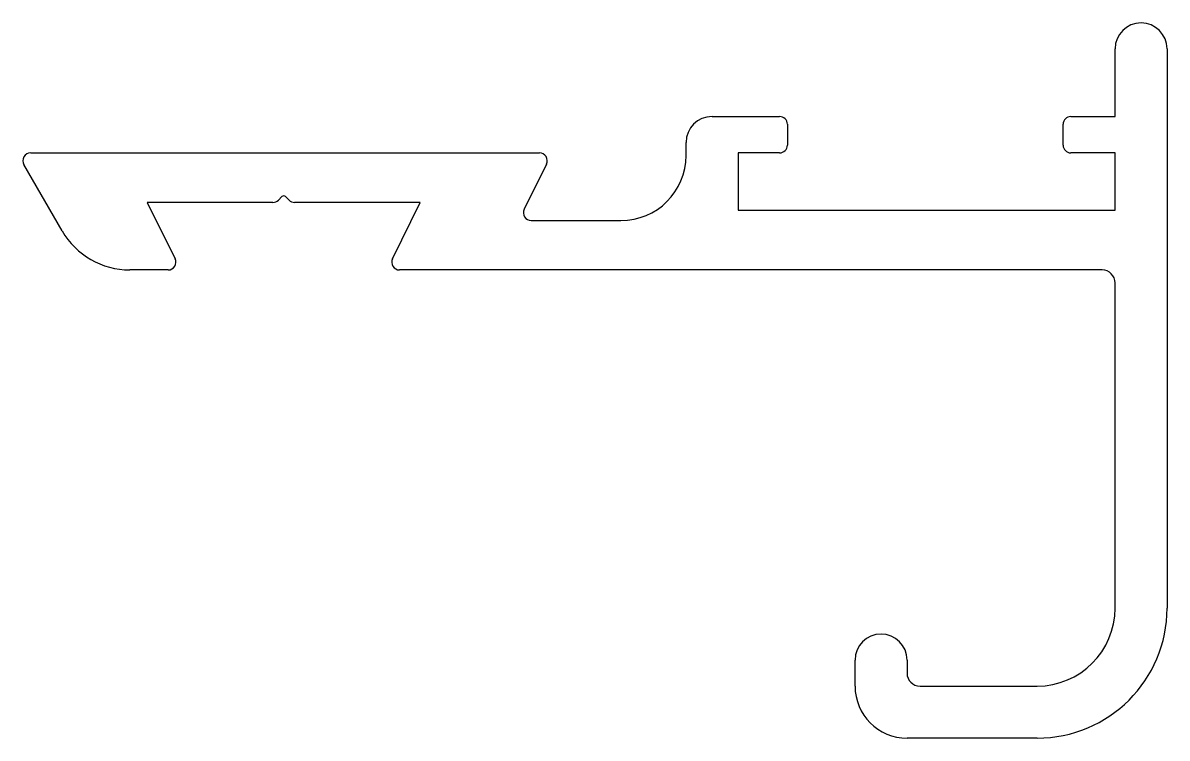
# Model space of a CAD drawing. Extents: x 1478.3 to 1522.3, y 2504.4 to 2531.9.
import ezdxf

# ---------------------------------------------------------------- set-up
doc = ezdxf.new("R2010")
doc.units = 0
doc.layers.get('0').update_dxf_attribs({"linetype": 'CONTINUOUS'})

msp = doc.modelspace()

# ---------------------------------------------------------------- linework, layer by layer
for p, q in [((1520.333, 2528.251), (1520.333, 2530.851)), ((1522.333, 2530.851), (1522.333, 2509.351)), ((1504.833, 2528.251), (1507.433, 2528.251)), ((1518.633, 2528.251), (1520.333, 2528.251)), ((1507.733, 2527.951), (1507.733, 2527.151)), ((1518.333, 2527.151), (1518.333, 2527.951)), ((1503.833, 2526.751), (1503.833, 2527.251)), ((1478.633, 2526.851), (1498.196, 2526.851)), ((1507.433, 2526.851), (1505.833, 2526.851)), ((1505.833, 2526.851), (1505.833, 2524.651)), ((1520.333, 2526.851), (1518.633, 2526.851)), ((1520.333, 2524.651), (1520.333, 2526.851)), ((1479.846, 2523.851), (1478.373, 2526.401)), ((1498.465, 2526.419), (1497.61, 2524.684)), ((1488.295, 2525.172), (1488.162, 2525.039)), ((1488.569, 2525.039), (1488.437, 2525.172)), ((1483.116, 2524.951), (1484.185, 2522.784)), ((1487.95, 2524.951), (1483.116, 2524.951)), ((1493.616, 2524.951), (1488.781, 2524.951)), ((1492.547, 2522.784), (1493.616, 2524.951)), ((1505.833, 2524.651), (1520.333, 2524.651)), ((1497.879, 2524.251), (1501.333, 2524.251)), ((1483.916, 2522.351), (1482.444, 2522.351)), ((1519.833, 2522.351), (1492.816, 2522.351)), ((1520.333, 2509.351), (1520.333, 2521.851)), ((1510.333, 2506.351), (1510.333, 2507.351)), ((1512.333, 2507.351), (1512.333, 2506.851)), ((1512.833, 2506.351), (1517.333, 2506.351)), ((1517.333, 2504.351), (1512.333, 2504.351))]:
    msp.add_line(p, q)
for centre, radius, start, end in [((1521.333, 2530.851), 1, 0, 180), ((1504.833, 2527.251), 1, 90, 180), ((1507.433, 2527.951), 0.3, 0, 90), ((1518.633, 2527.951), 0.3, 90, 180), ((1507.433, 2527.151), 0.3, 270, 0), ((1518.633, 2527.151), 0.3, 180, 270), ((1478.633, 2526.551), 0.3, 90, 210), ((1498.196, 2526.551), 0.3, 333.7444, 90), ((1501.333, 2526.751), 2.5, 270, 0), ((1488.366, 2525.101), 0.1, 45.0002, 135), ((1487.95, 2525.251), 0.3, 270, 314.9999), ((1488.781, 2525.251), 0.3, 225, 270), ((1497.879, 2524.551), 0.3, 153.7444, 270), ((1482.444, 2525.351), 3, 210, 270), ((1483.916, 2522.651), 0.3, 270, 26.2555), ((1492.816, 2522.651), 0.3, 153.7444, 270), ((1519.833, 2521.851), 0.5, 0, 90), ((1517.333, 2509.351), 3, 270, 0), ((1517.333, 2509.351), 5, 270, 0), ((1511.333, 2507.351), 1, 0, 180), ((1512.833, 2506.851), 0.5, 180, 270), ((1512.333, 2506.351), 2, 180, 270)]:
    msp.add_arc(centre, radius, start, end)

doc.saveas('drawing.dxf')
